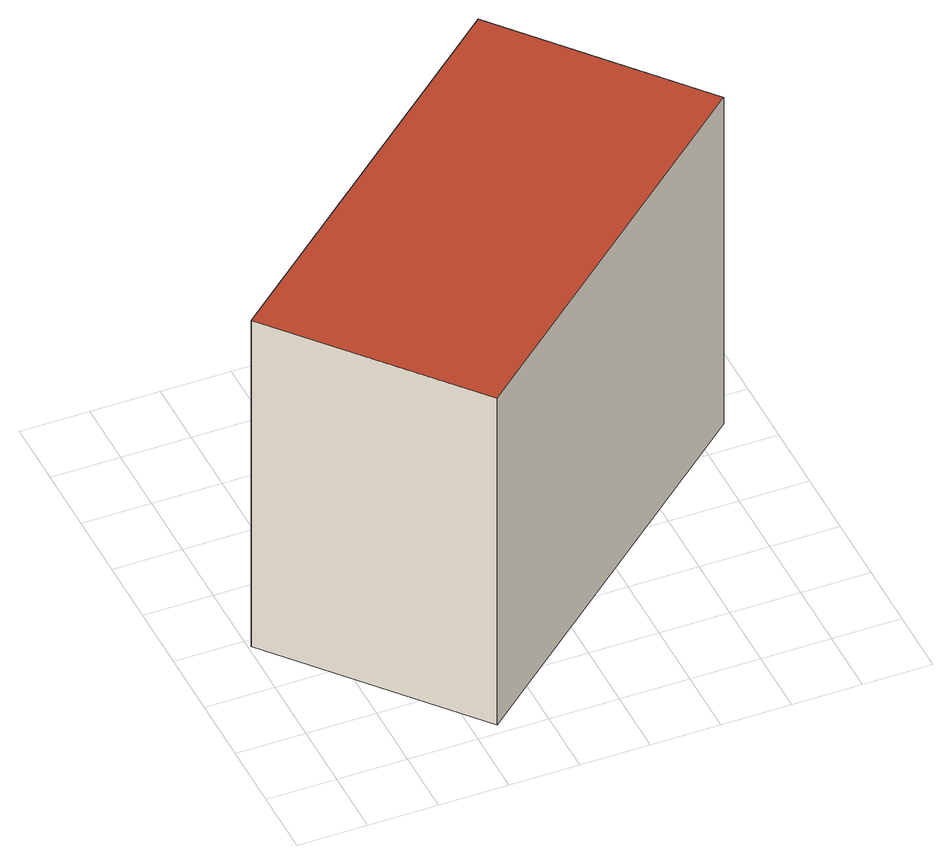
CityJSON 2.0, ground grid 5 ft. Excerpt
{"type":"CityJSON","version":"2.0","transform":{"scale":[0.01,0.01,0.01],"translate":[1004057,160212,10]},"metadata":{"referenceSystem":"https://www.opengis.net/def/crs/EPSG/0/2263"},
"CityObjects":{
"building1":{"type":"Building","attributes":{"name":"Bldg_2210008760","BIN":"3241541"},"geometry":[{"type":"MultiSurface","lod":"2","boundaries":[[[0,1,2,3]],[[4,5,6,7]],[[2,1,7,6]],[[3,2,6,5]],[[0,3,5,4]],[[1,0,4,7]]],"semantics":{"surfaces":[{"type":"RoofSurface","BIN":"3241541"},{"type":"GroundSurface"},{"type":"WallSurface"}],"values":[0,1,2,2,2,2]}}]}
},
"vertices":[
[2571,3596,2838],[23,1434,2838],[1172,81,2838],[3719,2242,2838],[2571,3596,54],[3719,2242,54],[1172,81,54],[23,1434,54]
]}
